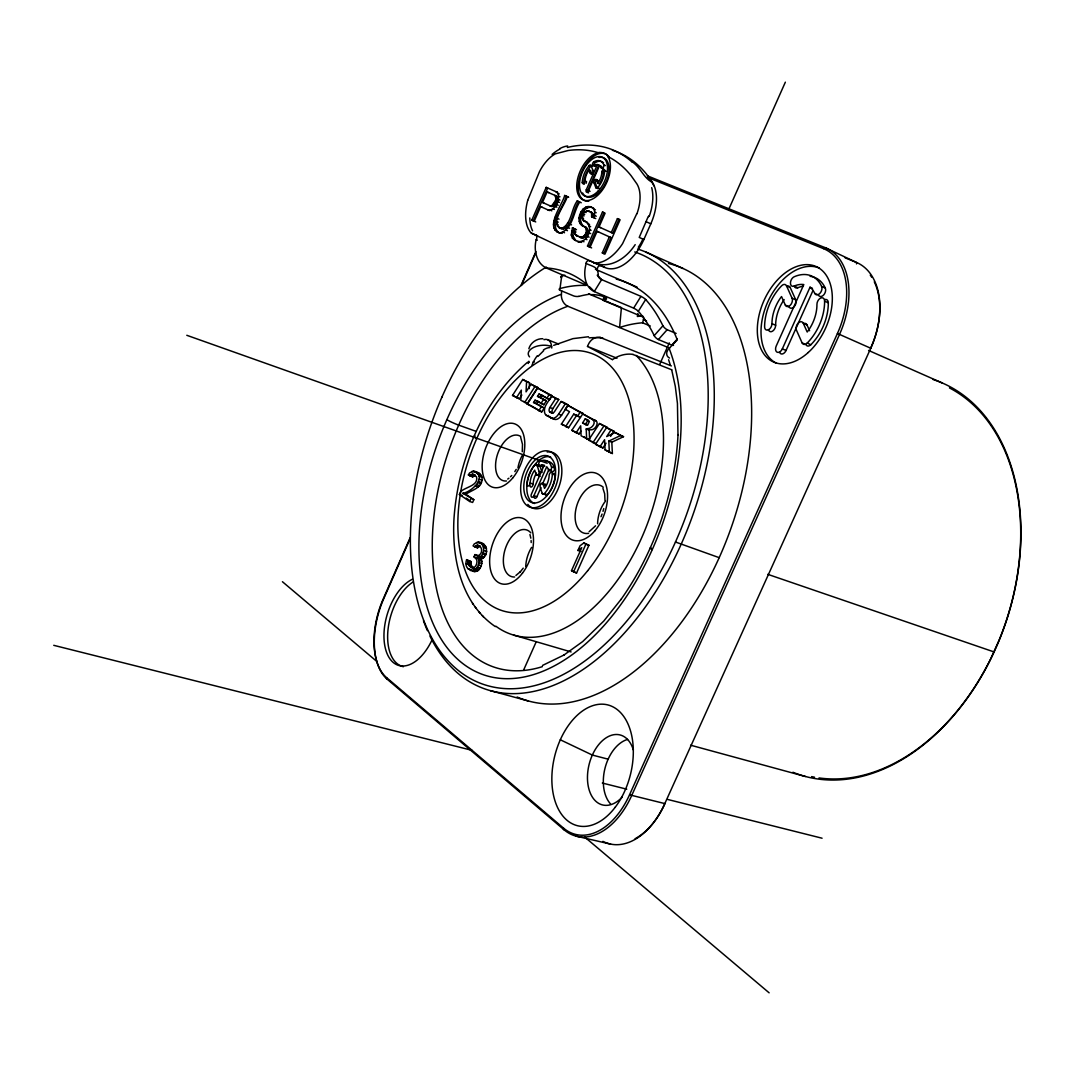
<?xml version="1.0" encoding="UTF-8"?>
<svg xmlns="http://www.w3.org/2000/svg" width="1075" height="1075" viewBox="0 0 1075 1075"><rect width="100%" height="100%" fill="white"/><g stroke="black" fill="none" stroke-linecap="round" stroke-linejoin="round"><path stroke-width="1.5" d="M549.473 210.593L547.954 209.921L550.306 210.149C556.742 207.609 560.169 199.708 557.723 193.258L555.977 191.659L557.495 192.344L546.194 187.373L531.803 220.16L535.74 221.934M604.983 500.345L604.661 493.774L602.927 488.359M677.989 434.945L677.438 403.434L675.302 386.368L671.714 369.948M581.562 237.212C586.197 236.151 588.173 229.392 584.289 226.382C589.906 228.008 588.442 236.849 583.107 237.884L579.546 237.145L583.107 237.884M560.183 228.222L562.158 228.276C571.819 223.251 571.188 208.993 577.194 200.958L578.726 201.643C572.72 209.665 573.351 223.922 563.69 228.948C546.597 226.328 565.92 204.358 567.143 196.55L568.662 197.236L564.644 195.462C563.098 203.833 541.975 230.493 562.238 233.396M529.222 388.599L529.518 382.794L522.746 379.475L512.52 395.412L519.386 398.825L521.845 395.022M522.746 379.475L526.575 381.665L526.051 391.851L530.983 384.192L537.943 387.618L527.597 403.649L520.811 400.29L521.348 390.104L516.443 397.723M678.016 434.555C675.302 491.799 654.097 552.926 620.893 599.608M466.604 559.632L468.055 560.666C466.765 564.63 470.581 567.936 474.25 568.326L471.293 565.45L471.065 561.62L466.604 559.632C462.357 572.827 480.203 574.131 478.939 560.384L477.972 558.221C484.879 556.097 486.061 543.708 478.147 542.163L474.33 543.869L473.054 545.898L477.515 547.887L480.216 546.127L477.206 545.159L474.505 546.933M473.296 571.336C478.98 572.935 481.976 565.961 481.963 561.338L480.995 559.175L477.972 558.221M571.282 235.049L572.424 227.846L573.956 228.532L572.814 235.721L575.783 240.545L572.451 238.18L571.282 235.049L572.814 235.721M522.275 451.728L522.49 444.297L520.69 437.431M528.86 361.254L529.397 362.396M669.134 348.421A202.987 119.782 -70.7 0 1 652.243 549.648A202.422 119.473 -70.7 0 1 429.422 614.336A202.422 119.473 -70.7 0 1 561.392 294.241L561.728 291.016M580.097 241.727L581.629 242.399L577.638 241.458C587.286 243.299 593.897 227.994 586.184 222.068L587.729 222.74L582.663 219.623L582.018 217.607L583.161 213.844L584.545 211.883L588.052 210.861L592.164 212.689L593.131 213.979L593.158 217.432L591.613 216.747L591.599 213.293L590.618 212.003L592.164 212.689M558.18 232.375C548.626 221.49 564.173 206.911 566.162 196.147L564.644 195.462M560.398 290.465A3.857 1.344 7.7 0 1 560.035 288.53L561.688 275.979A215.9 126.689 -70.7 0 1 564.805 275.16M637.918 313.47L637.367 316.48L641.829 315.916A3.803 2.284 -67.4 0 1 643.441 319.665L642.581 322.796A188.353 115.213 -70.8 0 0 619.59 327.526L621.417 307.598L617.816 306.079M641.883 316.561L603.142 300.355L604.029 295.598M604.903 297.022L604.298 300.18L603.142 300.355M581.078 237.817L574.762 234.081L574.95 229.015L572.424 227.846M595.738 218.574L594.206 217.889L594.703 212.084L593.924 209.168C583.416 198.418 571.04 224.702 585.821 227.053M551.757 205.742L555.452 200.662L555.977 198.364L554.848 195.354L557.293 197.276L557.495 199.05L554.713 205.379L553.276 206.413L550.212 205.889L553.276 206.413M581.723 225.213L583.268 225.898C576.764 219.945 582.69 206.413 591.478 207.247L589.947 206.561M603.008 511.351L603.774 508.596M527.677 200.42L539.502 171.624A31.672 17.549 -66.2 0 1 546.785 160.887A32.022 17.751 -66.2 0 1 552.752 155.472A30.49 16.891 -66.1 0 1 555.399 153.833L568.191 150.5A192.936 109.462 -68.4 0 1 598.52 152.798M480.995 559.175C489.568 556.192 487.889 541.975 478.147 542.163M472.449 474.048L476.467 476.695C479.007 485.739 465.085 487.015 460.597 491.745L459.388 494.5L469.641 501.461L472.624 502.455L473.833 499.7L462.868 493.291C471.159 492.216 488.399 476.709 473.376 471.105L469.627 472.906L468.377 474.922L472.758 476.87L475.405 475.069L472.449 474.048L469.802 475.862M462.868 493.291L465.824 494.285C471.482 490.187 480.995 488.346 482.07 480.176C482.971 474.868 478.012 471.683 473.376 471.105M648.198 216.612L639.222 237.427L643.871 239.497L650.818 223.815A41.482 24.107 -65.9 0 0 652.377 182.32A202.127 115.495 -68.5 0 0 612.414 150.272M528.846 348.717C530.58 342.71 536.627 338.477 542.835 338.706M636.763 213.723L622.613 243.582A41.146 23.704 -66.3 0 1 593.911 262.958M601.006 516.712L602.081 514.065M534.208 221.275L540.644 206.615L542.163 207.287M551.73 206.561L542.485 202.422L547.094 191.928L556.366 196.026M647.352 175.816L825.372 247.747A73.14 47.26 -65.8 0 1 839.521 334.419L631.576 795.769A72.63 45.499 -75.9 0 1 564.053 829.766L387.161 679.185A1.397 1.115 -49.4 0 1 386.61 677.64A62.592 34.978 -73.3 0 1 383.184 599.03L410.22 537.54M521.026 285.386L535.901 251.563M387.161 679.185A63.962 35.771 -73.3 0 1 383.667 598.869L409.992 538.951M521.402 285.466L535.578 253.203M560.707 232.724C573.19 228.558 573.257 211.493 579.721 202.073L577.194 200.958M599.608 165.483A12.766 7.216 -65.7 0 1 601.221 167.808L602.739 168.52A12.752 7.216 -65.7 0 0 601.127 166.195L599.608 165.483L588.536 190.638A2.123 1.196 -66 0 1 586.574 192.116A2.123 1.196 -66 0 1 586.318 189.697L597.378 164.569L598.909 165.281L587.85 190.396A2.123 1.196 -66 0 0 588.603 192.842M469.641 501.461L470.863 498.706M591.626 247.908L587.487 246.027L602.484 212.057L605.091 213.199L599.017 226.973L612.857 233.168L618.972 219.3L617.426 218.615L611.299 232.482L612.857 233.168M590.081 247.237L597.109 231.313L598.654 231.998M602.282 252.894L609.364 236.863L610.923 237.548L603.841 253.579L602.282 252.894L604.929 254.13L620.1 219.784L617.426 218.615M471.226 567.385C475.607 569.495 477.864 562.709 476.642 559.484L473.968 556.823L474.962 554.593L479.141 556.38L474.962 554.593M554.498 467.867L551.488 466.805A19.713 11.583 -70.7 0 0 540.389 460.987A2.459 1.438 -70.4 0 0 538.696 463.903A2.459 1.438 -70.4 0 0 540.188 465.529A14.781 8.694 -70.7 0 1 544.219 465.179L531.426 494.083A2.459 1.451 -71 0 0 531.668 497.12A2.459 1.451 -71 0 0 533.899 495.683L546.718 466.738A14.781 8.694 -70.7 0 1 548.505 469.923L551.515 470.984A2.473 1.465 -70.5 0 0 553.598 471.226A2.473 1.465 -70.5 0 0 554.498 467.867A19.686 11.597 -70.7 0 0 545.28 461.471M534.114 497.12A2.459 1.451 -71 0 0 535.296 498.276A2.459 1.451 -71 0 0 536.909 496.717L540.953 487.58M542.297 484.543L549.043 469.318M523.834 669.564L536.129 641.963M659.714 364.371L669.282 342.898M728.689 209.464L785.355 82.17M577.933 550.467L580.043 545.751L583.873 542.915L588.939 545.24L576.563 573.015L571.51 570.677L581.763 547.645L577.933 550.467L581.011 551.475M573.486 572.021L585.862 544.219L583.873 542.915M818.411 295.034A5.268 3.427 -65.1 0 0 823.504 295.128A5.268 3.427 -65.1 0 0 825.291 288.073L821.609 286.38A41.818 26.996 -65.8 0 0 794.156 276.786A5.2 3.333 -65.2 0 0 790.447 283.074A5.2 3.333 -65.2 0 0 794.17 286.071A31.363 20.25 -65.8 0 1 803.818 284.553L776.231 346.016A5.214 3.373 -66.6 0 0 777.144 352.21A5.214 3.373 -66.6 0 0 782.331 348.891L810.026 287.213L812.485 288.328M779.536 352.224A5.214 3.373 -66.6 0 0 782.573 353.903A5.214 3.373 -66.6 0 0 786.04 350.477L813.036 290.398M386.61 677.64L563.502 828.086A71.084 44.492 -75.9 0 0 629.533 794.801L837.425 333.492A71.582 46.225 -65.8 0 0 823.611 248.688L647.258 177.267M874.298 281.825A70.695 46.507 -65.7 0 1 870.75 348.246L664.632 804.006A71.81 45.768 -76.1 0 1 602.9 841.349M819.029 777.937A207.139 145.165 -70.8 0 0 990.787 658.653L999.024 640.391A207.139 145.165 -70.8 0 0 949.44 387.914M658.384 339.539A4.098 1.505 41.8 0 1 654.232 335.682A201.966 118.478 -70.7 0 0 638.348 311.28L645.672 299.508A4.058 0.82 31.9 0 0 641.049 296.458M514.831 471.576L516.215 469.385M524.654 402.547L534.987 386.503L537.943 387.618M527.046 403.958L537.406 387.887L552.147 395.761L549.634 399.658L538.951 394.082L537.5 396.339L546.342 400.854L543.829 404.738L535.001 400.209L533.549 402.467L544.192 408.057L541.679 411.94L527.046 403.958L530.002 405.06M533.549 402.467L536.506 403.568L537.957 401.311L543.829 404.738M537.5 396.339L540.456 397.454L541.907 395.197L549.634 399.658M540.873 403.622L543.372 399.739M538.723 410.838L541.236 406.955M546.678 398.543L549.191 394.646L552.147 395.761M558.745 399.551L551.65 396.057L546.436 404.119A7.807 4.555 -69.5 0 0 546.302 415.299L553.8 419.062A9.783 5.724 -69.5 0 0 561.567 415.273L568.258 405.006L564.079 402.601L561.11 401.486L554.619 411.456A3.91 2.284 -69.5 0 1 551.529 412.975L549.836 411.994A3.131 1.828 -69.5 0 1 549.889 407.506L555.775 398.422L558.745 399.551L552.859 408.621A3.117 1.828 -69.5 0 0 552.805 413.096L549.836 411.994M550.83 417.96A9.783 5.724 -69.5 0 0 558.583 414.171L565.275 403.877L568.258 405.006M580.93 431.129L579.089 433.937L571.833 430.322L583.04 413.485L567.788 405.315L565.235 409.252L569.495 411.712L561.378 424.168L568.567 427.743L576.711 415.273L580.46 417.436L573.714 414.157L565.571 426.641M577.463 416.321L580.057 412.357L583.04 413.485M576.093 432.822L580.688 425.808L581.105 435.778L589.651 440.145L589.194 430.134L586.197 429.019L586.641 439.03M582.583 422.918L585.176 418.941L588.173 420.07L585.579 424.034L582.583 422.918L585.727 424.732M606.045 443.209L602.927 447.953L595.523 444.257L606.891 427.151L599.487 423.51L588.549 440.159L595.913 443.827L591.559 441.274M592.903 442.712L603.881 426.023L606.891 427.151M599.904 446.837L604.593 439.729L605.091 449.887L612.387 453.516L611.823 442.201L608.799 441.086L609.364 452.4M610.546 436.396L613.959 431.209L610.949 430.081L606.676 436.571L615.196 432.526L623.513 436.692L611.823 442.201M621.122 599.286L603.827 621.001L582.69 641.56L563.555 655.32L564.147 654.944L542.472 665.452M523.243 568.138L520.112 572.048M537.93 356.43L543.345 351.001A19.713 14.539 -62.7 0 1 543.654 350.759M595.577 525.809L589.127 531.695M654.151 335.655L662.912 325.779A215.9 126.689 -70.7 0 0 645.672 299.508M676.135 333.438L667.172 329.703L658.397 339.566L671.848 345.115A4.072 1.599 41.8 0 0 673.528 345.25M671.848 345.115L677.317 338.988M511.781 475.472L510.518 476.762M520.434 571.672L515.933 575.461M527.261 362.463C482.581 401.324 458.017 460.221 453.986 518.62C451.742 557.844 460.826 603.115 495.36 626.617M508.892 478.2L507.722 479.047M608.799 441.086L620.49 435.563L623.513 436.692M553.679 345.357L572.935 338.638L588.482 336.744M567.345 147.463C581.965 143.902 597.74 144.023 611.877 149.519A202.449 115.28 -68.8 0 1 632.181 162.15M481.157 543.13L476.48 542.458M476.131 555.426L478.375 555.56C483.159 553.612 482.567 545.63 477.206 545.159M600.119 337.416L671.378 365.93M633.027 354.495L671.808 369.813M575.972 836.108L610.667 844.117M53.75 645.322L472.1 750.35M602.322 783.043L626.752 789.184M667.441 799.397L822.079 838.218M608.154 759.178L592.352 755.067L560.317 739.788M994.321 652.028L767.738 574.319M490.348 690.634L528.483 701.021M690.58 745.19L805.457 776.499M513.528 635.056L571.107 651.934M442.268 397.051L441.825 397.32M476.064 568.662L479.087 569.616M474.733 569.925L477.757 570.865M467.947 568.702L470.971 569.643M473.363 570.408L476.373 571.349M470.272 570.395L474.72 571.618M468.055 560.666L471.065 561.62M478.093 564.953L481.116 565.893M467.853 561.997L470.863 562.937M467.934 563.528L470.958 564.469M465.999 563.596L471.293 565.45M477.098 567.197L480.122 568.138M469.479 566.122L472.489 567.062M473.968 556.823L476.977 557.777M478.939 560.384L481.963 561.338M478.792 562.494L481.815 563.448M482.514 554.068L485.537 555.036M481.224 556.111L484.247 557.065M479.893 557.374L482.917 558.328M483.71 550.494L486.72 551.462M483.011 552.953L486.021 553.907M585.794 424.746L587.891 424.518L589.382 421.481M480.444 543.05L484.046 544.42M482.836 545.468L485.846 546.436M483.522 547.417L486.532 548.384M475.835 545.67L478.845 546.624M571.51 570.677L576.563 573.015M585.862 544.219L588.939 545.24M459.388 494.5L462.357 495.481M475.352 485.967L478.335 486.975M596.02 420.93L582.623 413.835L593.024 419.801C600.885 420.123 595.98 430.511 590.43 429.798A22.266 13.357 -70 0 0 589.207 430.121M478.59 472.893L471.737 471.455M478.415 481.56L481.385 482.567M477.932 482.662L480.901 483.683M476.668 484.691L479.638 485.698M719.202 557.67L675.476 542.015M478.926 476.185L481.896 477.206M533.899 495.683L536.909 496.717M471.105 474.586L474.062 475.607M468.377 474.922L472.758 476.87M479.101 479.154L482.07 480.176M544.004 484.825A2.473 1.451 -70.8 0 1 546.14 485.04L543.117 483.992A2.473 1.451 -70.8 0 0 541.048 483.723A2.473 1.451 -70.8 0 0 540.147 487.083L542.203 493.438A2.473 1.465 -70.9 0 0 544.273 493.707L547.296 494.742A19.686 11.597 -70.7 0 0 555.385 475.137A2.473 1.465 -70.6 0 0 553.464 473.726M542.203 493.438L545.213 494.473A2.473 1.465 -70.9 0 0 547.296 494.742M476.776 472.637L479.732 473.645M478.254 474.317L481.224 475.338M537.016 465.112L539.045 471.387L542.055 472.449L540.013 466.174L537.016 465.112A2.446 1.438 -70.5 0 0 534.974 464.87A19.713 11.583 -70.7 0 0 526.965 484.301A2.446 1.438 -70.8 0 0 528.43 485.94A2.446 1.438 -70.8 0 0 530.109 483.024L533.106 484.072A14.768 8.694 -70.7 0 1 536.452 473.054M530.109 483.024A14.781 8.694 -70.7 0 1 534.692 470.138L536.089 474.478L539.099 475.526M543.117 483.992L544.541 488.373A14.781 8.694 -70.7 0 0 549.164 475.365A2.473 1.465 -70.6 0 1 550.857 472.422A2.473 1.465 -70.6 0 1 552.375 474.075L555.385 475.137M540.188 465.529L543.184 466.59A14.768 8.694 -70.7 0 1 544.85 466.12M534.974 464.87L537.957 465.932A2.446 1.438 -70.5 0 1 540.013 466.174M186.795 335.293L547.202 463.244M476.077 431.344L458.689 425.122A9.366 0.954 23.6 0 1 446.851 419.667M595.523 444.257L602.927 447.953M605.091 449.887L612.387 453.516M571.833 430.322L579.089 433.937M546.302 415.299L553.8 419.062M561.378 424.168L564.362 425.27M558.583 414.171L561.567 415.273M573.714 414.157L576.711 415.273M535.001 400.209L537.957 401.311M549.889 407.506L552.859 408.621M512.52 395.412L519.386 398.825M538.951 394.082L541.907 395.197M526.575 381.665L529.518 382.794M547.78 339.74L558.678 344.081M593.077 419.814C596.437 423.187 591.492 428.871 587.42 428.683A22.293 13.357 -70 0 0 586.197 429.006M616.996 358.244L587.407 346.392L612.32 359.574M845.138 257.839L855.969 262.219A1.586 1.183 -67.1 0 1 856.493 263.899M561.392 294.241A9.715 7.041 70.2 0 0 567.855 306.254L669.644 348.112M560.478 290.438L573.553 295.88A3.843 1.223 7.3 0 0 578.82 296.351M643.441 319.665L646.532 320.955M642.581 322.796L650.281 326.007M588.589 293.851L603.277 300.006M604.499 300.516L610.56 303.056M611.769 303.553L616.607 305.582M643.871 239.497A41.441 24.093 -66.2 0 1 604.808 267.433L589.624 260.714A4.139 2.876 -81.2 0 0 585.848 263.335M537.325 240.195L536.143 239.671C533.657 249.736 536.156 263.012 546.221 267.957L586.453 285.184L585.741 285.426A201.966 118.478 -70.7 0 0 560.021 288.53M782.331 348.891L786.04 350.477M595.402 269.261L637.058 287.092M537.567 235.815L531.493 233.194L589.732 260.755M537.097 235.774L535.525 235.116A3.991 2.217 -66.9 0 1 536.291 239.738M589.893 260.835L600.656 265.458A4.112 2.392 -65.8 0 0 598.627 266.143M572.451 238.18L573.983 238.852M556.648 231.703L559.847 233.141M587.487 246.027L589.033 246.699L604.016 212.742L602.484 212.057M809.596 330.724L806.976 324.892L803.28 323.252A5.254 3.413 -66 0 0 798.255 323.091A5.254 3.413 -66 0 0 796.454 330.146L802.098 342.871A5.281 3.44 -66.2 0 0 807.164 343.086L810.873 344.699A41.764 27.023 -65.8 0 0 828.301 302.801A5.281 3.453 -65.3 0 0 824.78 299.576M802.098 342.871L804.57 343.946M553.464 224.272L554.996 224.944M557.173 225.978L558.704 226.65M562.158 228.276L563.69 228.948M565.92 230.01L567.452 230.682M574.762 234.081L577.678 236.245L576.146 235.573M585.418 238.986L586.963 239.658M553.867 227.86L555.399 228.518M562.991 232.079L564.523 232.751M582.435 241.082L583.98 241.754M789.171 307.047A5.2 3.346 -65.6 0 0 794.129 306.711A5.2 3.346 -65.6 0 0 795.755 299.885L790.206 287.522L786.537 285.869A5.173 3.306 -65.5 0 0 781.632 285.789A41.818 26.996 -65.8 0 0 764.607 326.787A5.173 3.306 -66.3 0 0 768.276 329.877A5.173 3.306 -66.3 0 0 771.957 323.642L775.639 325.255A5.16 3.306 -66.3 0 1 772.468 331.207A5.16 3.306 -66.3 0 1 768.437 329.595M554.902 230.037L556.433 230.695M531.803 220.16L533.321 220.818L547.712 188.044L546.194 187.373M574.95 229.015L576.496 229.687M556.662 221.49L558.194 222.162M565.813 225.683L567.345 226.355M585.284 234.605L586.829 235.277M553.88 221.074L555.412 221.732M568.017 227.551L569.548 228.222M587.555 236.5L589.087 237.172M574.44 231.353L575.972 232.025M556.554 223.99L558.086 224.662M564.039 227.43L565.571 228.102M571.591 230.897L573.123 231.568M583.483 236.366L585.028 237.037M585.687 227.873L587.219 228.545M589.543 229.62L591.089 230.305M586.332 229.889L587.877 230.574M555.023 217.352L556.541 218.023M557.495 218.48L559.027 219.152M567.479 223.036L569.011 223.707M569.992 224.178L571.537 224.85M589.14 232.899L590.686 233.571M586.238 232.442L587.783 233.114M578.834 217.903L580.366 218.588M582.663 219.623L585.163 221.598L583.617 220.912M599.017 226.973L600.562 227.645M542.485 202.422L544.004 203.094M870.831 348.287L837.425 333.492M588.012 223.748L589.557 224.433M552.872 208.778L554.391 209.45M579.277 221.531L580.809 222.203M589.1 225.965L590.632 226.637M645.847 252.074L682.961 268.468M868.573 350.437L942.143 382.928M550.306 210.149L551.824 210.821M580.339 223.721L581.871 224.406M591.613 216.747L594.206 217.889M583.161 213.844L584.706 214.53M771.957 323.642A31.363 20.25 -65.8 0 1 781.538 296.539L785.341 305.112L789.023 306.738M554.525 202.772L556.044 203.457M582.529 215.269L584.074 215.954M556.689 204.586L558.207 205.258M579.667 214.852L581.199 215.537M553.195 204.707L554.713 205.379M582.018 217.607L583.55 218.292M555.345 206.508L556.863 207.179M547.094 191.928L548.613 192.613M555.762 196.604L557.293 197.276M588.052 210.861L589.584 211.547L586.453 211.009M582.61 209.316L584.142 210.001M591.599 213.293L593.131 213.979M594.73 215.537L596.262 216.223M555.977 198.364L557.495 199.05M558.436 199.466L559.968 200.138M584.545 211.883L586.077 212.568M591.828 215.108L593.36 215.793M555.452 200.662L556.971 201.347M557.925 201.764L559.443 202.436M580.93 211.99L582.462 212.675M592.097 207.502L593.628 208.187M579.721 202.073L581.253 202.758M593.924 209.168L595.469 209.853M587.918 206.521L589.449 207.206M786.537 285.869L792.073 298.232L795.755 299.885M557.723 193.258L559.242 193.943M585.579 207.206L587.111 207.892M594.703 212.084L596.235 212.769M558.436 196.093L559.968 196.779M803.28 323.252L807.204 332.027A31.363 20.25 -65.8 0 0 816.946 304.4A5.281 3.44 -65.3 0 1 820.749 298.03A5.281 3.44 -65.3 0 1 824.606 301.134L828.301 302.801M646.183 221.719L650.818 223.815M597.109 231.313L610.923 237.548M540.644 206.615L548.022 209.934M586.318 189.697L587.85 190.396M588.536 190.638L590.054 191.337M810.026 287.213A31.363 20.25 -65.8 0 1 814.729 293.354L817.188 294.469M794.17 286.071L797.852 287.737A31.323 20.264 -65.8 0 1 803.388 286.178M588.992 169.89L590.269 173.209L591.801 173.908L590.511 170.589L588.992 169.89A12.766 7.216 -65.7 0 0 585.055 180.949L586.574 181.648M598.117 180.613L596.585 179.915A2.137 1.209 -65.8 0 0 594.757 179.995A2.137 1.209 -65.8 0 0 593.991 182.831L595.859 187.668A2.137 1.209 -65.8 0 0 597.7 187.601L599.232 188.3M595.859 187.668L597.391 188.367A2.137 1.209 -65.8 0 0 597.539 188.636M592.527 166.208L591.008 165.51A2.123 1.196 -65.7 0 0 589.181 165.604A17.012 9.621 -65.7 0 0 582.274 182.414L583.806 183.113A2.11 1.196 -65.9 0 0 584.249 184.268M596.585 179.915L597.875 183.261L599.407 183.959A12.752 7.216 -65.7 0 0 603.384 172.82A2.137 1.209 -65.6 0 1 604.701 170.307M593.991 182.831L595.51 183.529L597.391 188.367M558.53 227.457L561.714 228.894M589.181 165.604L590.712 166.303A2.123 1.196 -65.6 0 1 591.814 165.671M606.206 171.342L604.674 170.629A2.137 1.209 -65.6 0 0 603.33 169.501A2.137 1.209 -65.6 0 0 601.852 172.121L603.384 172.82M591.008 165.51L592.862 170.307L594.381 171.006M595.335 166.114L593.817 165.416A2.123 1.196 -65.6 0 1 592.486 164.3A2.123 1.196 -65.6 0 1 593.951 161.707A17.012 9.621 -65.7 0 1 603.827 164.878L605.359 165.59M593.951 161.707L595.469 162.419A17.012 9.621 -65.7 0 1 603.599 162.849M574.252 239.873L579.183 242.117M652.377 182.32C643.67 178.248 640.539 167.297 632.302 161.922M597.7 264.06L604.808 267.433M613.959 431.209L606.515 427.541L610.949 430.081M530.983 384.192L534.987 386.503M537.406 387.887L549.191 394.646M551.65 396.057L555.775 398.422M561.11 401.486L565.275 403.877M567.788 405.315L580.057 412.357M599.487 423.51L603.881 426.023M615.196 432.526L620.49 435.563M585.176 418.941L589.342 421.346M540.456 397.454L546.342 400.854M585.579 424.034L587.649 425.23M536.506 403.568L544.192 408.057M523.753 401.392L527.597 403.649M531.292 405.826L541.679 411.94M565.759 426.103L568.567 427.743M584.115 436.893L589.651 440.145M465.824 494.285L473.833 499.7M466.201 498.101L468.767 499.848M476.064 546.852L477.515 547.887M629.614 794.855L664.928 803.616A70.224 44.787 -76.1 0 1 635.097 838.728M282.429 581.723L377.204 661.783M584.692 837.035L769.136 992.83M479.127 612.199L480.135 613.301M482.339 615.72L483.387 616.848M472.409 603.102L473.242 604.298M475.231 607.16L476.091 608.383M668.596 359.749L670.222 364.774M529.948 534.517L530.835 538.172M543.95 339.673A14.23 8.17 -68.7 0 1 551.609 346.513L551.744 348.045M531.104 540.51L531.184 542.553M432.163 639.638A45.701 25.545 -73.3 0 1 386.207 651.275A45.701 25.545 -73.3 0 1 412.195 579.331M403.407 666.702A45.647 25.572 -73.4 0 1 388.075 629.063A45.647 25.572 -73.4 0 1 413.002 582.032M622.102 797.207A36.08 22.817 -76 0 1 589.745 791.697A36.08 22.817 -76 0 1 601.758 741.293A36.08 22.817 -76 0 1 633.363 749.947M610.56 803.952A35.878 22.884 -76.1 0 1 605.144 767.684A35.878 22.884 -76.1 0 1 627.572 739.412M933.06 379.529A208.577 146.106 -70.8 0 1 1004.05 627.558A208.577 146.106 -70.8 0 1 792.933 772.253M668.556 263.483A229.916 139.186 -70.4 0 1 731.349 527.22A229.916 139.186 -70.4 0 1 517.102 697.003M542.378 666.648A191.861 113.722 -70.7 0 1 432.903 527.368A191.861 113.722 -70.7 0 1 567.855 306.241M616.271 279.097A215.148 127.025 -70.7 0 1 677.304 339.888L669.053 348.488A10.387 6.88 -21.5 0 0 669.483 358.056M547.202 452.011A29.536 17.388 -70.7 0 1 558.893 486.868A29.536 17.388 -70.7 0 1 527.852 504.403M548.734 415.985A7.794 4.555 -69.5 0 1 548.263 415.42M534.557 503.53A24.604 14.499 -70.7 0 1 528.981 475.688A24.604 14.499 -70.7 0 1 550.642 457.009M539.045 471.387A2.459 1.438 -70.6 0 1 538.145 474.733A2.459 1.438 -70.6 0 1 536.089 474.478M540.188 476.346A2.459 1.438 -70.6 0 1 539.193 475.782M551.166 470.057A14.768 8.694 -70.7 0 1 551.515 470.984M533.106 484.072A2.446 1.438 -70.8 0 1 531.44 486.975A2.446 1.438 -70.8 0 1 529.962 485.336M552.375 474.075A19.713 11.583 -70.7 0 1 544.273 493.707M551.488 466.805A2.473 1.451 -70.5 0 1 550.588 470.165A2.473 1.451 -70.5 0 1 548.505 469.923M543.184 466.59A2.459 1.438 -70.4 0 1 541.706 464.884M597.606 523.78A25.021 15.399 -71 0 1 605.453 501.111M588.589 533.348A25.222 15.319 -71 0 1 576.952 505.143A25.222 15.319 -71 0 1 603.236 487.217M525.742 566.498A24.349 14.526 -72 0 1 531.601 547.403M514.616 576.993A24.537 14.432 -72 0 1 505.814 547.296A24.537 14.432 -72 0 1 530.835 532.851M506.473 480.995A23.905 13.787 -70.5 0 1 497.403 454.644A23.905 13.787 -70.5 0 1 520.73 436.517M517.948 467.88A23.731 13.867 -70.5 0 1 522.289 455.343M636.118 355.395A155.432 92.49 -70.7 0 1 635.164 551.314A155.432 92.49 -70.7 0 1 495.844 626.201M589.127 337.873A155.432 92.49 -70.7 0 1 602.981 338.208M528.376 363.498A31.068 4.098 24.4 0 1 528.362 361.899M532.058 365.07A31.054 26.673 -68.3 0 1 537.258 355.798M476.749 438.6A19.054 1.989 23.7 0 1 475.096 436.02M533.146 361.993A15.399 1.236 9.5 0 1 534.248 362.087M543.399 349.993A15.413 11.395 -62.9 0 1 549.876 347.521M529.572 356.9A14.23 7.606 -4.9 0 1 533.805 347.346A14.23 7.606 -4.9 0 1 551.609 346.513M612.441 359.668A20.264 13.451 -20.3 0 1 633.081 354.414M587.555 346.499A19.982 14.418 71.9 0 1 600.105 337.295M652.189 549.607A10.696 1.25 24.2 0 1 650.886 547.739M637.582 249.01A232.858 137.923 -70.4 0 1 669.188 568.635A232.858 137.923 -70.4 0 1 429.919 636.024M427.42 630.635A232.858 137.923 -70.4 0 1 423.469 620.745M634.734 251.953A229.069 135.41 -70.4 0 1 657.725 576.63A229.069 135.41 -70.4 0 1 422.381 616.808A229.069 135.41 -70.4 0 1 546.342 267.03M564.053 829.766A1.586 1.156 -51.3 0 1 563.502 828.086M823.611 248.688A1.599 1.209 -67.3 0 1 825.372 247.747L855.969 262.219A72.307 47.528 -65.7 0 1 870.642 348.206M870.28 275.146A70.695 46.507 -65.7 0 1 871.731 277.243M814.541 777.198A207.139 145.165 -70.8 0 1 811.585 776.607M824.606 301.134A41.818 26.996 -65.8 0 1 807.164 343.086M803.697 323.548A5.241 3.413 -66 0 1 806.976 324.892M810.873 344.699A5.268 3.44 -66.1 0 1 805.807 344.484M810.093 276.315A41.764 27.023 -65.8 0 1 825.291 288.073M821.609 286.38A5.268 3.413 -65.1 0 1 819.808 293.448A5.268 3.413 -65.1 0 1 814.729 293.354M797.852 287.737A5.187 3.333 -65.2 0 1 794.371 286.326M775.639 325.255A31.323 20.264 -65.8 0 1 784.159 299.603M786.631 286.434A5.173 3.306 -65.5 0 1 790.206 287.522M792.073 298.232A5.2 3.346 -65.7 0 1 790.286 305.219A5.2 3.346 -65.7 0 1 785.341 305.112M776.593 363.283A52.205 33.768 -65.8 0 1 767.698 302.088A52.205 33.768 -65.8 0 1 819.352 268.065M561.661 277.753A3.857 1.357 7.7 0 1 561.714 275.993M597.216 275.187A219.058 125.197 -70.6 0 1 601.624 279.621L640.955 296.351L633.632 308.122L594.26 291.58C584.088 286.703 583.335 273.077 586.211 263.523C594.247 267.285 598.278 266.452 598.345 276.665A8.775 7.135 -78.8 0 0 600.293 278.895L601.624 279.621L594.26 291.58A204.922 117.081 -70.6 0 0 589.57 286.837M667.158 329.676A4.098 1.492 41.8 0 1 662.993 325.806M633.739 308.229A4.045 0.847 31.9 0 1 638.308 311.253M546.221 267.957A204.922 117.081 -70.6 0 1 585.888 283.612M578.914 296.391A200.622 119.07 -70.7 0 1 589.906 294.16M590.995 294.631A9.608 2.244 8.9 0 1 604.204 296.821A9.608 2.244 8.9 0 1 603.586 299.898M532.568 230.802A40.554 15.346 -74.5 0 1 529.787 217.943M531.426 233.315A39.694 22.024 -66.7 0 1 527.704 200.42M585.055 180.949A2.123 1.196 -65.9 0 1 583.591 183.543A2.123 1.196 -65.9 0 1 582.274 182.414M604.674 170.629A17.012 9.621 -65.7 0 1 597.7 187.601M601.852 172.121A12.766 7.216 -65.7 0 1 597.875 183.261M593.817 165.416A12.766 7.216 -65.7 0 1 597.378 164.569M589.436 172.282A12.752 7.216 -65.7 0 1 590.511 170.589M597.525 165.335A12.752 7.216 -65.7 0 1 598.909 165.281M595.51 183.529A2.137 1.209 -65.8 0 1 595.738 181.514A2.137 1.209 -65.8 0 1 597.136 180.103M583.806 183.113A17.012 9.621 -65.7 0 1 590.712 166.303M586.413 182.508A2.11 1.196 -65.9 0 1 586.023 183.341M592.862 170.307A2.123 1.196 -65.7 0 1 592.097 173.129A2.123 1.196 -65.7 0 1 590.269 173.209M592.876 174.392A2.123 1.196 -65.7 0 1 592.312 174.432M599.084 157.434A21.258 12.027 -65.7 0 1 605.816 182.602A21.258 12.027 -65.7 0 1 582.583 192.963M588.818 201.267A25.518 14.432 -65.7 0 1 582.126 170.871A25.518 14.432 -65.7 0 1 609.283 157.246M598.829 152.422A20.6 9.057 -22.1 0 1 607.765 156.386A25.531 14.418 -65.7 0 1 598.211 194.871A25.531 14.418 -65.7 0 1 576.724 186.23A25.531 14.418 -65.7 0 1 598.533 152.744M607.671 156.426A195.341 110.833 -68.5 0 1 628.378 172.47A184.967 105.041 -68.3 0 1 631.186 175.803L636.938 183.959A33.728 19.471 -66 0 1 636.938 213.75M552.12 154.424A39.869 24.644 -67.1 0 1 559.968 149.076M560.021 148.511A39.573 22.494 -67.7 0 1 567.667 145.985M648.763 178.934A41.24 26.351 -52.4 0 1 653.896 185.867M651.692 187.628A41.535 24.765 -64.4 0 1 649.34 216.021M648.87 215.914A41.186 19.552 -67.3 0 1 648.615 216.666M642.917 239.067A39.681 35.018 -68.1 0 1 638.308 247.196M635.191 244.643A42.167 30.302 -65.5 0 1 594.058 262.596M603.827 164.878A2.137 1.209 -65.5 0 1 603.062 167.713A2.137 1.209 -65.5 0 1 601.221 167.808M594.354 166.088A2.123 1.196 -65.6 0 1 594.139 164.22A2.123 1.196 -65.6 0 1 595.469 162.419M597.378 268.669A4.045 2.688 -82.3 0 1 598.654 266.089M615.33 807.097A62.283 38.982 -75.9 0 0 610.492 705.764A62.283 38.982 -75.9 0 0 551.945 783.057A62.283 38.982 -75.9 0 0 615.33 807.097M548.801 498.545A29.562 17.375 -70.7 0 0 549.795 451.473A29.562 17.375 -70.7 0 0 520.663 487.822A29.562 17.375 -70.7 0 0 548.801 498.545M546.678 495.992A24.631 14.486 -70.7 0 0 548.599 456.311A24.631 14.486 -70.7 0 0 523.834 485.47A24.631 14.486 -70.7 0 0 546.678 495.992M522.477 573.15A34.427 20.156 -72 0 0 522.598 518.258A34.427 20.156 -72 0 0 489.636 561.217A34.427 20.156 -72 0 0 522.477 573.15M594.838 530.835A35.408 21.406 -71 0 0 597.001 473.591A35.408 21.406 -71 0 0 561.016 515.355A35.408 21.406 -71 0 0 594.838 530.835M512.708 477.972A33.553 19.256 -70.5 0 0 515.557 424.195A33.553 19.256 -70.5 0 0 482.218 464.266A33.553 19.256 -70.5 0 0 512.708 477.972M587.622 570.758A136.162 80.262 -70.7 0 0 592.365 353.729A136.162 80.262 -70.7 0 0 457.883 520.703A136.162 80.262 -70.7 0 0 587.622 570.758M808.266 352.493A52.272 33.755 -65.8 0 0 818.411 267.715A52.272 33.755 -65.8 0 0 757.767 322.621A52.272 33.755 -65.8 0 0 808.266 352.493M597.982 191.229A21.272 12.013 -65.7 0 0 602.766 157.447A21.272 12.013 -65.7 0 0 579.761 181.043A21.272 12.013 -65.7 0 0 597.982 191.229"/></g></svg>
